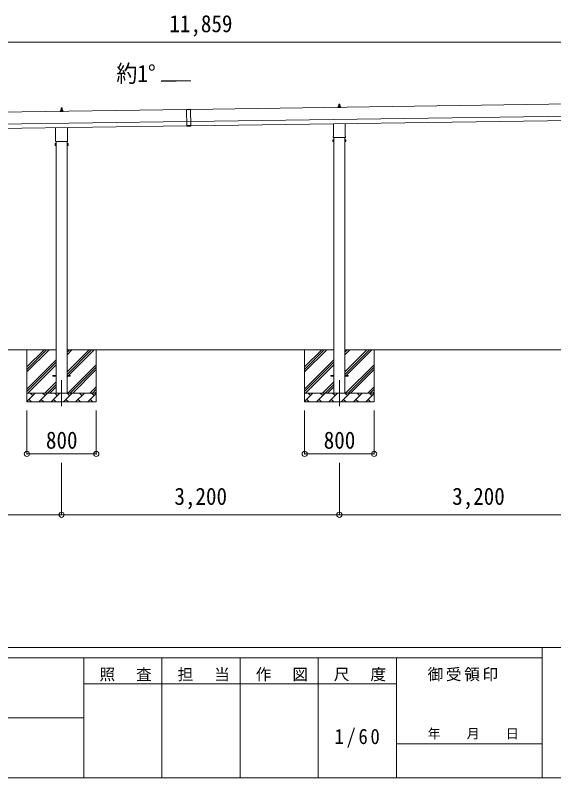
# Model space of a CAD drawing. Units: millimetres at full size, sheet at 1:60. Extents: x -16864 to 16864, y -11640 to 11640.
# Drawn here: x 4612 to 10816, y -11640 to -2858 of the extents above; entities that cross this region are included whole.
import ezdxf
from ezdxf.enums import TextEntityAlignment as Align

# ---------------------------------------------------------------- set-up
doc = ezdxf.new("R2010")
doc.units = ezdxf.units.MM
doc.header["$LTSCALE"] = 60
doc.header["$PDMODE"] = 32
doc.header["$PDSIZE"] = 60
doc.linetypes.add('CHAIN1', pattern=[8, 5, -1, 1, -1])
for name, color, linetype, lineweight in [('0-1_Defpoints', 7, 'CHAIN1', 9), ('0-2_TEXT1', 4, 'Continuous', 9), ('0-3_SHAPE', 7, 'Continuous', 9), ('0-7_PARTS2', 7, 'Continuous', 9), ('0-8_TABLE1', 6, 'Continuous', 9), ('F-0', 7, 'Continuous', 9)]:
    doc.layers.add(name, color=color, linetype=linetype, lineweight=lineweight)
doc.styles.add('ＭＳ ゴシック', font='')
doc.styles.get('ＭＳ ゴシック').set_extended_font_data('MS Gothic')

msp = doc.modelspace()

# ---------------------------------------------------------------- linework, layer by layer
at = {"layer": '0-1_Defpoints'}
for p, q in [((5145.59, -7060.72), (5145.59, -7409.72)), ((8345.59, -7060.72), (8345.59, -7409.72))]:
    msp.add_line(p, q, dxfattribs=at)
at = {"layer": '0-2_TEXT1'}
for p, q in [((6633.49, -3614.89), (6297.49, -3619.69)), ((12641.27, -3856.52), (6630.65, -3942.39)), ((6585.66, -3943.03), (850.19, -4024.96)), ((5135.9, -3954.96), (5135.9, -3950.75)), ((5136.9, -3950.75), (5154.9, -3950.75)), ((5139.9, -3950.75), (5140.62, -3927.23)), ((5141.62, -3926.25), (5150.17, -3926.25)), ((5151.17, -3927.23), (5151.9, -3950.75)), ((5155.9, -3954.96), (5155.9, -3950.75)), ((6585.64, -3942.03), (6630.64, -3941.39)), ((6585.64, -3942.03), (6588.39, -4134.51)), ((6630.65, -3942.39), (6585.66, -3943.03)), ((6630.64, -3941.39), (6633.39, -4133.87)), ((8327.65, -3920.54), (8327.65, -3912.82)), ((8364.15, -3920.54), (8327.65, -3920.54)), ((8328.03, -3912.04), (8363.76, -3912.04)), ((8328.41, -3911.85), (8335.13, -3910.22)), ((8335.51, -3910.04), (8356.28, -3910.04)), ((8335.9, -3909.25), (8335.9, -3905.04)), ((8336.9, -3905.04), (8354.9, -3905.04)), ((8339.9, -3905.04), (8340.62, -3881.51)), ((8341.62, -3880.54), (8350.17, -3880.54)), ((8351.17, -3881.51), (8351.9, -3905.04)), ((8355.9, -3909.25), (8355.9, -3905.04)), ((8363.38, -3911.85), (8356.66, -3910.22)), ((8364.15, -3920.54), (8364.15, -3912.82)), ((5127.65, -3966.25), (5127.65, -3958.54)), ((5164.15, -3966.25), (5127.65, -3966.25)), ((5128.03, -3957.75), (5163.76, -3957.75)), ((5128.41, -3957.56), (5135.13, -3955.94)), ((5135.51, -3955.75), (5156.28, -3955.75)), ((5163.38, -3957.56), (5156.66, -3955.94)), ((5164.15, -3966.25), (5164.15, -3958.54)), ((6632.65, -4082.37), (12643.27, -3996.51)), ((852.19, -4164.95), (6587.66, -4083.01)), ((6632.67, -4083.37), (6587.67, -4084.01)), ((6633.37, -4132.37), (12643.99, -4046.5)), ((8277.29, -4254.52), (8277.29, -4108.88)), ((8413.89, -4106.93), (8413.89, -4254.52)), ((852.91, -4214.94), (6588.37, -4133.01)), ((5077.29, -4300.24), (5077.29, -4154.6)), ((5213.89, -4152.64), (5213.89, -4300.24)), ((6633.32, -4128.87), (6588.32, -4129.51)), ((6633.39, -4133.87), (6588.39, -4134.51)), ((8271.59, -4292.8), (8272.35, -4291.48)), ((8271.59, -4292.8), (8271.59, -4309.8)), ((8278.59, -4296.39), (8272.35, -4296.39)), ((8275.59, -4263.3), (8275.59, -4257.8)), ((8413.53, -4266.8), (8277.65, -4266.8)), ((8283.09, -4266.8), (8283.09, -7210.72)), ((8408.09, -7210.72), (8408.09, -4266.8)), ((8412.59, -4296.39), (8418.83, -4296.39)), ((8415.59, -4257.8), (8415.59, -4263.3)), ((8419.59, -4292.8), (8418.83, -4291.48)), ((8419.59, -4292.8), (8419.59, -4309.8)), ((5071.59, -4338.51), (5072.35, -4337.19)), ((5071.59, -4338.51), (5071.59, -4355.51)), ((5071.59, -4355.51), (5072.35, -4356.82)), ((5078.59, -4342.1), (5072.35, -4342.1)), ((5078.59, -4351.92), (5072.35, -4351.92)), ((5078.59, -4356.82), (5072.35, -4356.82)), ((5075.59, -4309.01), (5075.59, -4303.51)), ((5213.53, -4312.51), (5077.65, -4312.51)), ((5081.09, -4356.21), (5078.59, -4356.21)), ((5083.09, -4312.51), (5083.09, -7210.72)), ((5208.09, -7210.72), (5208.09, -4312.51)), ((5210.09, -4356.21), (5212.59, -4356.21)), ((5212.59, -4342.1), (5218.83, -4342.1)), ((5212.59, -4351.92), (5218.83, -4351.92)), ((5212.59, -4356.82), (5218.83, -4356.82)), ((5215.59, -4303.51), (5215.59, -4309.01)), ((5219.59, -4338.51), (5218.83, -4337.19)), ((5219.59, -4355.51), (5218.83, -4356.82)), ((5219.59, -4338.51), (5219.59, -4355.51)), ((8271.59, -4309.8), (8272.35, -4311.11)), ((8278.59, -4306.2), (8272.35, -4306.2)), ((8278.59, -4311.11), (8272.35, -4311.11)), ((8281.09, -4310.5), (8278.59, -4310.5)), ((8410.09, -4310.5), (8412.59, -4310.5)), ((8412.59, -4306.2), (8418.83, -4306.2)), ((8412.59, -4311.11), (8418.83, -4311.11)), ((8419.59, -4309.8), (8418.83, -4311.11)), ((5045.59, -7006.22), (5083.09, -7006.22)), ((5045.59, -7015.22), (5045.59, -7006.22)), ((5045.59, -7006.22), (5083.09, -7006.22)), ((5045.59, -7015.22), (5045.59, -7006.22)), ((5045.59, -7015.22), (5083.09, -7015.22)), ((5045.59, -7015.22), (5083.09, -7015.22)), ((5208.09, -7006.22), (5245.59, -7006.22)), ((5208.09, -7006.22), (5245.59, -7006.22)), ((5208.09, -7015.22), (5245.59, -7015.22)), ((5208.09, -7015.22), (5245.59, -7015.22)), ((5245.59, -7015.22), (5245.59, -7006.22)), ((5245.59, -7015.22), (5245.59, -7006.22)), ((8245.59, -7006.22), (8283.09, -7006.22)), ((8245.59, -7015.22), (8245.59, -7006.22)), ((8245.59, -7006.22), (8283.09, -7006.22)), ((8245.59, -7015.22), (8245.59, -7006.22)), ((8245.59, -7015.22), (8283.09, -7015.22)), ((8245.59, -7015.22), (8283.09, -7015.22)), ((8408.09, -7006.22), (8445.59, -7006.22)), ((8408.09, -7006.22), (8445.59, -7006.22)), ((8408.09, -7015.22), (8445.59, -7015.22)), ((8408.09, -7015.22), (8445.59, -7015.22)), ((8445.59, -7015.22), (8445.59, -7006.22)), ((8445.59, -7015.22), (8445.59, -7006.22))]:
    msp.add_line(p, q, dxfattribs=at)
for points in [[(8278.59, -4311.11), (8278.59, -4291.48), (8272.35, -4291.48)], [(8278.59, -4310.5), (8278.59, -4292.1), (8281.09, -4292.1)], [(8412.59, -4310.5), (8412.59, -4292.1), (8410.09, -4292.1)], [(8412.59, -4311.11), (8412.59, -4291.48), (8418.83, -4291.48)], [(5078.59, -4356.82), (5078.59, -4337.19), (5072.35, -4337.19)], [(5078.59, -4356.21), (5078.59, -4337.81), (5081.09, -4337.81)], [(5212.59, -4356.21), (5212.59, -4337.81), (5210.09, -4337.81)], [(5212.59, -4356.82), (5212.59, -4337.19), (5218.83, -4337.19)]]:
    msp.add_lwpolyline(points, dxfattribs=at)
for points in [[(8281.09, -4311.8), (8281.09, -4290.8), (8283.09, -4290.8), (8283.09, -4311.8)], [(8410.09, -4311.8), (8410.09, -4290.8), (8408.09, -4290.8), (8408.09, -4311.8)], [(5081.09, -4357.51), (5081.09, -4336.51), (5083.09, -4336.51), (5083.09, -4357.51)], [(5210.09, -4357.51), (5210.09, -4336.51), (5208.09, -4336.51), (5208.09, -4357.51)]]:
    msp.add_lwpolyline(points, close=True, dxfattribs=at)
for centre, radius, start, end in [((5139.98, -3951.38), 4.13, 90, 171.17633), ((5136.9, -3951.75), 1, 90, 180), ((5141.62, -3927.25), 1, 90, 178.60509), ((5149.23, -3950.75), 4.83, 133.60282, 180), ((5142.56, -3950.75), 4.83, 0, 46.39718), ((5150.17, -3927.25), 1, 1.39491, 90), ((5151.81, -3951.38), 4.13, 8.82367, 90), ((5154.9, -3951.75), 1, 0, 90), ((8328.65, -3912.82), 1, 103.62699, 180), ((8334.9, -3909.25), 1, 283.62699, 0), ((8339.98, -3905.67), 4.13, 90, 171.17633), ((8336.9, -3906.04), 1, 90, 180), ((8341.62, -3881.54), 1, 90, 178.60509), ((8349.23, -3905.04), 4.83, 133.60282, 180), ((8342.56, -3905.04), 4.83, 0, 46.39718), ((8350.17, -3881.54), 1, 1.39491, 90), ((8351.81, -3905.67), 4.13, 8.82367, 90), ((8354.9, -3906.04), 1, 0, 90), ((8356.9, -3909.25), 1, 180, 256.37301), ((8363.15, -3912.82), 1, 0, 76.37301), ((5128.65, -3958.54), 1, 103.62699, 180), ((5134.9, -3954.96), 1, 283.62699, 0), ((5156.9, -3954.96), 1, 180, 256.37301), ((5163.15, -3958.54), 1, 0, 76.37301), ((5079.59, -4303.51), 4, 125.09963, 180), ((5211.59, -4303.51), 4, 0, 54.90037), ((8275.93, -4293.93), 4.34, 145.61575, 214.38425), ((8287.83, -4301.3), 16.24, 162.41205, 197.58795), ((8279.59, -4257.8), 4, 125.09963, 180), ((8279.59, -4263.3), 4, 180, 194.47751), ((8279.59, -4263.3), 4, 194.47751, 241.04498), ((8411.59, -4263.3), 4, 298.95502, 345.52249), ((8411.59, -4257.8), 4, 0, 54.90037), ((8411.59, -4263.3), 4, 345.52249, 0), ((8415.24, -4293.93), 4.34, 325.61575, 34.38425), ((8403.35, -4301.3), 16.24, 342.41205, 17.58795), ((5075.93, -4339.65), 4.34, 145.61575, 214.38425), ((5087.83, -4347.01), 16.24, 162.41205, 197.58795), ((5075.93, -4354.37), 4.34, 145.61575, 214.38425), ((5079.59, -4309.01), 4, 180, 194.47751), ((5079.59, -4309.01), 4, 194.47751, 241.04498), ((5211.59, -4309.01), 4, 298.95502, 345.52249), ((5211.59, -4309.01), 4, 345.52249, 0), ((5215.24, -4339.65), 4.34, 325.61575, 34.38425), ((5203.35, -4347.01), 16.24, 342.41205, 17.58795), ((5215.24, -4354.37), 4.34, 325.61575, 34.38425), ((8275.93, -4308.66), 4.34, 145.61575, 214.38425), ((8415.24, -4308.66), 4.34, 325.61575, 34.38425)]:
    msp.add_arc(centre, radius, start, end, dxfattribs=at)
at = {"layer": '0-3_SHAPE'}
for p, q in [((5083.09, -6710.72), (2008.09, -6710.72)), ((4745.59, -6710.72), (4745.59, -7310.72)), ((4745.59, -6909.21), (4944.07, -6710.72)), ((4745.59, -6937.49), (4972.36, -6710.72)), ((4745.59, -6965.77), (5000.64, -6710.72)), ((8283.09, -6710.72), (5208.09, -6710.72)), ((5208.09, -6739.55), (5236.91, -6710.72)), ((5208.09, -6767.83), (5265.2, -6710.72)), ((5208.09, -7022.39), (5519.76, -6710.72)), ((5208.09, -6965.82), (5463.19, -6710.72)), ((5208.09, -6994.11), (5491.47, -6710.72)), ((5545.59, -6710.72), (5545.59, -7310.72)), ((7945.59, -6710.72), (7945.59, -7310.72)), ((7945.59, -6909.21), (8144.07, -6710.72)), ((7945.59, -6937.49), (8172.36, -6710.72)), ((7945.59, -6965.77), (8200.64, -6710.72)), ((11483.09, -6710.72), (8408.09, -6710.72)), ((8408.09, -6739.55), (8436.91, -6710.72)), ((8408.09, -6767.83), (8465.2, -6710.72)), ((8408.09, -7022.39), (8719.76, -6710.72)), ((8408.09, -6965.82), (8663.19, -6710.72)), ((8408.09, -6994.11), (8691.47, -6710.72)), ((8745.59, -6710.72), (8745.59, -7310.72)), ((4745.59, -7163.76), (5083.09, -6826.26)), ((7945.59, -7163.76), (8283.09, -6826.26)), ((4745.59, -7192.05), (5083.09, -6854.55)), ((4755.2, -7210.72), (5083.09, -6882.83)), ((5217.75, -7210.72), (5545.59, -6882.88)), ((5246.03, -7210.72), (5545.59, -6911.16)), ((7945.59, -7192.05), (8283.09, -6854.55)), ((7955.2, -7210.72), (8283.09, -6882.83)), ((8417.75, -7210.72), (8745.59, -6882.88)), ((8446.03, -7210.72), (8745.59, -6911.16)), ((5274.31, -7210.72), (5545.59, -6939.45)), ((8474.31, -7210.72), (8745.59, -6939.45)), ((4953.19, -7210.72), (5083.09, -7080.82)), ((4981.47, -7210.72), (5083.09, -7109.11)), ((8153.19, -7210.72), (8283.09, -7080.82)), ((8181.47, -7210.72), (8283.09, -7109.11)), ((5009.76, -7210.72), (5083.09, -7137.39)), ((5472.3, -7210.72), (5545.59, -7137.44)), ((5500.59, -7210.72), (5545.59, -7165.72)), ((5528.87, -7210.72), (5545.59, -7194.01)), ((8209.76, -7210.72), (8283.09, -7137.39)), ((8672.3, -7210.72), (8745.59, -7137.44)), ((8700.59, -7210.72), (8745.59, -7165.72)), ((8728.87, -7210.72), (8745.59, -7194.01)), ((4745.59, -7307.17), (4842.04, -7210.72)), ((4745.59, -7210.72), (5545.59, -7210.72)), ((4770.59, -7282.17), (4799.14, -7310.72)), ((4813.48, -7239.28), (4784.93, -7210.72)), ((4883.46, -7310.72), (4983.46, -7210.72)), ((4912.01, -7282.17), (4940.56, -7310.72)), ((4954.9, -7239.28), (4926.35, -7210.72)), ((5024.88, -7310.72), (5124.88, -7210.72)), ((5053.43, -7282.17), (5081.98, -7310.72)), ((5096.32, -7239.28), (5067.77, -7210.72)), ((5166.3, -7310.72), (5266.3, -7210.72)), ((5194.85, -7282.17), (5223.41, -7310.72)), ((5237.75, -7239.28), (5209.19, -7210.72)), ((5307.72, -7310.72), (5407.72, -7210.72)), ((5336.27, -7282.17), (5364.83, -7310.72)), ((5379.17, -7239.28), (5350.61, -7210.72)), ((5449.14, -7310.72), (5545.59, -7214.28)), ((5477.7, -7282.17), (5506.25, -7310.72)), ((5520.59, -7239.28), (5492.04, -7210.72)), ((7945.59, -7307.17), (8042.04, -7210.72)), ((7945.59, -7210.72), (8745.59, -7210.72)), ((7970.59, -7282.17), (7999.14, -7310.72)), ((8013.48, -7239.28), (7984.93, -7210.72)), ((8083.46, -7310.72), (8183.46, -7210.72)), ((8112.01, -7282.17), (8140.56, -7310.72)), ((8154.9, -7239.28), (8126.35, -7210.72)), ((8224.88, -7310.72), (8324.88, -7210.72)), ((8253.43, -7282.17), (8281.98, -7310.72)), ((8296.32, -7239.28), (8267.77, -7210.72)), ((8366.3, -7310.72), (8466.3, -7210.72)), ((8394.85, -7282.17), (8423.41, -7310.72)), ((8437.75, -7239.28), (8409.19, -7210.72)), ((8507.72, -7310.72), (8607.72, -7210.72)), ((8536.27, -7282.17), (8564.83, -7310.72)), ((8579.17, -7239.28), (8550.61, -7210.72)), ((8649.14, -7310.72), (8745.59, -7214.28)), ((8677.7, -7282.17), (8706.25, -7310.72)), ((8720.59, -7239.28), (8692.04, -7210.72)), ((5545.59, -7310.72), (4745.59, -7310.72)), ((8745.59, -7310.72), (7945.59, -7310.72))]:
    msp.add_line(p, q, dxfattribs=at)
at = {"layer": '0-7_PARTS2', "color": 4}
for p, q in [((6297.49, -3619.69), (6297.49, -3614.89)), ((6297.49, -3614.89), (6633.49, -3614.89))]:
    msp.add_line(p, q, dxfattribs=at)
at = {"layer": '0-8_TABLE1'}
for p, q in [((12676.59, -3168.08), (817.59, -3168.08)), ((4745.59, -7909.72), (4745.59, -7409.72)), ((5545.59, -7909.72), (5545.59, -7409.72)), ((7945.59, -7909.72), (7945.59, -7409.72)), ((8745.59, -7909.72), (8745.59, -7409.72)), ((4745.59, -7909.72), (5545.59, -7909.72)), ((7945.59, -7909.72), (8745.59, -7909.72)), ((5145.59, -8611.72), (5145.59, -8011.72)), ((8345.59, -8611.72), (8345.59, -8011.72)), ((5145.59, -8611.72), (1945.59, -8611.72)), ((8345.59, -8611.72), (5145.59, -8611.72)), ((11545.59, -8611.72), (8345.59, -8611.72))]:
    msp.add_line(p, q, dxfattribs=at)
for p in [(4745.59, -7909.72), (5545.59, -7909.72), (7945.59, -7909.72), (8745.59, -7909.72), (5145.59, -8611.72), (8345.59, -8611.72)]:
    msp.add_point(p, dxfattribs=at)
at = {"layer": 'F-0', "color": 5, "lineweight": 5}
for p, q in [((-16864.12, -10140), (16015.88, -10140)), ((10682.37, -10140), (10682.37, -11640)), ((-16864.12, -10260), (10682.37, -10260)), ((5402.37, -10260), (5402.37, -11640)), ((6302.37, -10260), (6302.37, -11640)), ((7202.37, -10260), (7202.37, -11640)), ((8102.36, -10260), (8102.36, -11640)), ((9002.37, -10260), (9002.37, -11640)), ((5402.37, -10560), (9002.37, -10560)), ((-6897.63, -10950), (5402.37, -10950)), ((9002.37, -11250), (10682.37, -11250)), ((-16864.12, -11640), (16015.88, -11640))]:
    msp.add_line(p, q, dxfattribs=at)

# ---------------------------------------------------------------- texts
at = {"layer": '0-7_PARTS2', "style": 'ＭＳ ゴシック', "width": 0.9}
msp.add_text('約1°', height=197.9, dxfattribs=at).set_placement((5776.41, -3687.45), align=Align.BOTTOM_LEFT)
at = {"layer": '0-8_TABLE1', "color": 7, "style": 'ＭＳ ゴシック', "width": 0.9}
for s, p in [('11,859', (6387.09, -3113.08)), ('800', (4965.59, -7909.72)), ('800', (8165.59, -7909.72)), ('3,200', (6445.59, -8556.72)), ('3,200', (9645.59, -8556.72))]:
    msp.add_text(s, height=197.9, dxfattribs=at).set_placement(p, align=Align.BOTTOM_LEFT)
at = {"layer": 'F-0', "style": 'ＭＳ ゴシック'}
msp.add_text('年\u3000\u3000月\u3000\u3000日', height=110, dxfattribs=at).set_placement((9362.37, -11220), align=Align.BOTTOM_LEFT)
at = {"layer": 'F-0', "attachment_point": 7, "style": 'ＭＳ ゴシック'}
for s, insert, char_height in [('\\T1.17;照\u3000査', (5582.37, -10530), 132), ('\\T1.17;担\u3000当', (6482.37, -10530), 132), ('\\T1.17;作\u3000図', (7382.37, -10530), 132), ('\\T1.17;尺\u3000度', (8282.37, -10530), 132), ('\\T1.17;御受領印', (9362.37, -10530), 132), ('\\T1.28;\\W0.9;1/60', (8289.87, -11295), 176)]:
    msp.add_mtext(s, dxfattribs=dict(at, insert=insert, char_height=char_height))

doc.saveas('drawing.dxf')
